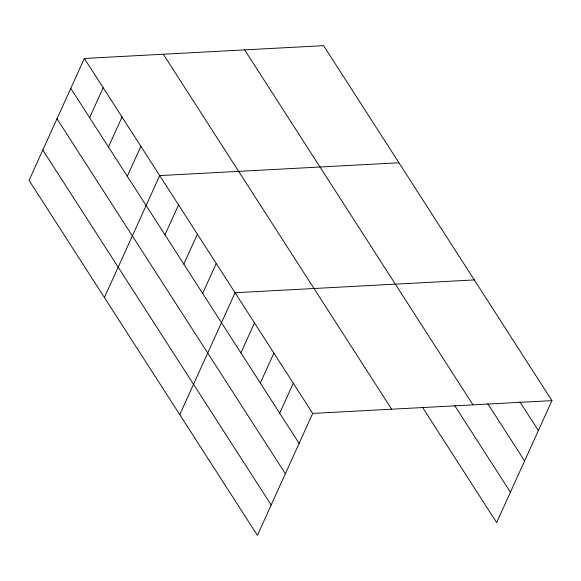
<?xml version="1.0" encoding="UTF-8"?>
<svg xmlns="http://www.w3.org/2000/svg" width="581" height="581" viewBox="0 0 581 581"><rect width="100%" height="100%" fill="white"/><g stroke="black" fill="none" stroke-linecap="round" stroke-linejoin="round"><path stroke-width="0.87" d="M84.354 58.456L29.05 180.371L257.405 535.348L312.709 413.432L84.354 58.456L323.595 45.652L551.95 400.629L496.646 522.544L422.402 407.136M89.612 117.682L103.193 87.738M108.451 146.964L122.032 117.028M127.29 176.254L140.871 146.31M104.406 297.516L159.71 175.593L398.951 162.789M164.968 234.826L178.549 204.882M183.807 264.108L197.395 234.165M202.646 293.398L216.234 263.454M179.761 414.66L235.073 292.737L474.307 279.933M240.897 352.856L254.478 322.913M260.31 383.024L273.891 353.081M279.715 413.2L293.303 383.257M312.709 413.432L551.95 400.629M519.93 401.907L538.369 430.565M487.72 403.592L524.599 460.922M244.645 49.872L472.999 404.848M454.611 405.444L510.416 492.194M163.305 54.229L391.659 409.206M70.773 88.399L299.128 443.376M57.003 118.749L285.358 473.726M42.82 150.021L271.174 504.998"/></g></svg>
